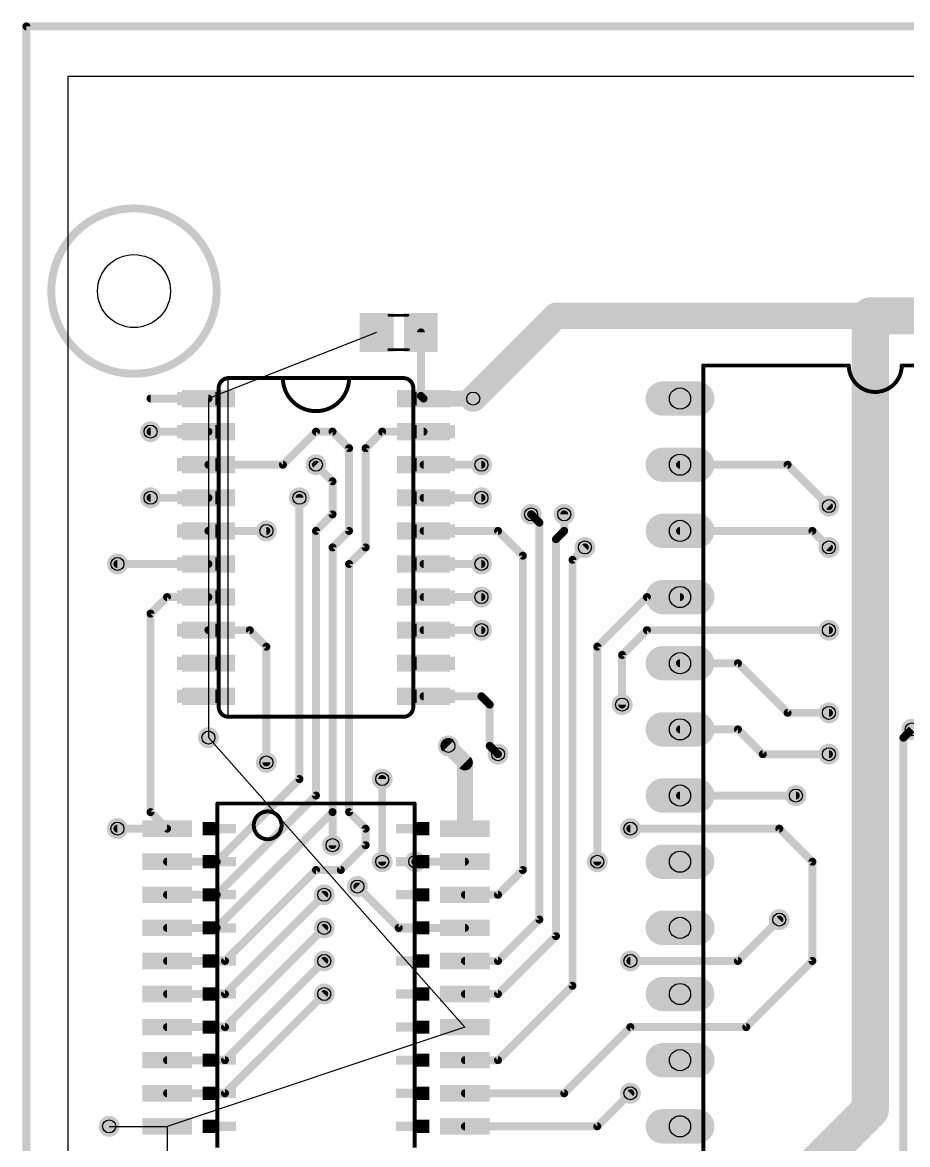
# Model space of a CAD drawing. Extents: x -8 to 108, y -2 to 140.
# Drawn here: x -1.74 to 32.23, y 97.41 to 140.49 of the extents above; entities that cross this region are included whole.
import ezdxf

# ---------------------------------------------------------------- set-up
doc = ezdxf.new("R2010")
doc.units = 0
for name, color, linetype in [('1', 22, 'CONTINUOUS'), ('17', 82, 'CONTINUOUS'), ('18', 82, 'CONTINUOUS'), ('19', 53, 'CONTINUOUS'), ('20', 7, 'CONTINUOUS'), ('21', 253, 'CONTINUOUS'), ('44', 253, 'CONTINUOUS'), ('51', 253, 'CONTINUOUS')]:
    doc.layers.add(name, color=color, linetype=linetype)

# ---------------------------------------------------------------- blocks, each defined once
blk = doc.blocks.new('RECT')
blk.add_solid([(-0.5, -0.5), (0.5, -0.5), (-0.5, 0.5), (0.5, 0.5)])
blk = doc.blocks.new('LONGP100')
at = {"const_width": 1}
blk.add_lwpolyline([(-0.5, 0), (0.5, 0)], dxfattribs=at)
at = {"const_width": 0.5}
for points in [[(-0.5, 0.25, 1), (-0.5, -0.25)], [(0.5, -0.25, 1), (0.5, 0.25)]]:
    blk.add_lwpolyline(points, format="xyb", dxfattribs=at)
blk = doc.blocks.new('ROUNDV')
at = {"const_width": 0.5}
blk.add_lwpolyline([(0, -0.25, 1), (0, 0.25, 1), (0, -0.25)], format="xyb", dxfattribs=at)

msp = doc.modelspace()

# ---------------------------------------------------------------- linework, layer by layer
at = {"layer": '1'}
for points, const_width in [([(-1.5875, 140.335), (107.95, 140.335)], 0.3048), ([(-1.5875, -2.2225), (-1.5875, 140.335)], 0.3048), ([(18.7325, 129.2225), (15.5575, 126.0475)], 1.016), ([(30.7975, 129.2225), (18.7325, 129.2225)], 1.016), ([(30.7975, 129.2225), (30.7975, 98.7425)], 1.4224), ([(30.7975, 129.2225), (51.1175, 129.2225)], 1.4224), ([(13.55, 128.5875), (13.55, 126.15)], 0.3048), ([(13.6525, 126.0475), (15.5575, 126.0475)], 0.6096), ([(13.55, 126.15), (13.6525, 126.0475)], 0.3048), ([(5.3975, 126.0475), (3.175, 126.0475)], 0.3048), ([(5.3975, 124.7775), (3.175, 124.7775)], 0.3048), ([(9.525, 124.7775), (8.255, 123.5075)], 0.3048), ([(10.16, 124.7775), (9.525, 124.7775)], 0.3048), ([(10.795, 124.1425), (10.16, 124.7775)], 0.3048), ([(12.065, 124.7775), (11.43, 124.1425)], 0.3048), ([(13.6525, 124.7775), (12.065, 124.7775)], 0.3048), ([(10.795, 120.9675), (10.795, 124.1425)], 0.3048), ([(11.43, 120.3325), (11.43, 124.1425)], 0.3048), ([(8.255, 123.5075), (5.3975, 123.5075)], 0.3048), ([(10.16, 122.8725), (9.525, 123.5075)], 0.3048), ([(15.875, 123.5075), (13.6525, 123.5075)], 0.3048), ([(23.495, 123.5075), (27.6225, 123.5075)], 0.3048), ([(27.6225, 123.5075), (29.21, 121.92)], 0.3048), ([(10.16, 121.6025), (10.16, 122.8725)], 0.3048), ([(5.3975, 122.2375), (3.175, 122.2375)], 0.3048), ([(8.89, 111.4425), (8.89, 122.2375)], 0.3048), ([(15.875, 122.2375), (13.6525, 122.2375)], 0.3048), ([(9.525, 120.9675), (10.16, 121.6025)], 0.3048), ([(18.0975, 121.285), (17.78, 121.6025)], 0.3048), ([(19.05, 120.9675), (19.05, 121.6025)], 0.3048), ([(7.62, 120.9675), (5.3975, 120.9675)], 0.3048), ([(9.525, 110.8075), (9.525, 120.9675)], 0.3048), ([(10.16, 120.3325), (10.795, 120.9675)], 0.3048), ([(16.51, 120.9675), (13.6525, 120.9675)], 0.3048), ([(17.4625, 120.015), (16.51, 120.9675)], 0.3048), ([(18.0975, 106.045), (18.0975, 121.285)], 0.3048), ([(18.7325, 120.65), (19.05, 120.9675)], 0.3048), ([(23.495, 120.9675), (28.575, 120.9675)], 0.3048), ([(28.575, 120.9675), (29.21, 120.3325)], 0.3048), ([(18.7325, 105.41), (18.7325, 120.65)], 0.3048), ([(10.16, 110.1725), (10.16, 120.3325)], 0.3048), ([(10.795, 119.6975), (11.43, 120.3325)], 0.3048), ([(19.3675, 119.8563), (19.8438, 120.3325)], 0.3048), ([(1.905, 119.6975), (5.3975, 119.6975)], 0.3048), ([(10.795, 110.1725), (10.795, 119.6975)], 0.3048), ([(13.6525, 119.6975), (15.875, 119.6975)], 0.3048), ([(17.4625, 107.95), (17.4625, 120.015)], 0.3048), ([(19.3675, 103.505), (19.3675, 119.8563)], 0.3048), ([(3.81, 118.4275), (3.175, 117.7925)], 0.3048), ([(5.3975, 118.4275), (3.81, 118.4275)], 0.3048), ([(15.875, 118.4275), (13.6525, 118.4275)], 0.3048), ([(20.32, 116.5225), (22.225, 118.4275)], 0.3048), ([(22.225, 118.4275), (23.495, 118.4275)], 0.3048), ([(3.175, 117.7925), (3.175, 110.1725)], 0.3048), ([(5.3975, 117.1575), (6.985, 117.1575)], 0.3048), ([(6.985, 117.1575), (7.62, 116.5225)], 0.3048), ([(13.6525, 117.1575), (15.875, 117.1575)], 0.3048), ([(22.225, 117.1575), (21.2725, 116.205)], 0.3048), ([(29.21, 117.1575), (22.225, 117.1575)], 0.3048), ([(7.62, 116.5225), (7.62, 112.0775)], 0.3048), ([(20.32, 108.2675), (20.32, 116.5225)], 0.3048), ([(21.2725, 116.205), (21.2725, 114.3)], 0.3048), ([(23.495, 115.8875), (25.7175, 115.8875)], 0.3048), ([(25.7175, 115.8875), (27.6225, 113.9825)], 0.3048), ([(13.6525, 114.6175), (15.875, 114.6175)], 0.3048), ([(15.875, 114.6175), (16.1925, 114.3)], 0.3048), ([(16.1925, 114.3), (16.1925, 112.7125)], 0.3048), ([(27.6225, 113.9825), (29.21, 113.9825)], 0.3048), ([(23.495, 113.3475), (25.7175, 113.3475)], 0.3048), ([(25.7175, 113.3475), (26.67, 112.395)], 0.3048), ([(32.0675, 113.03), (32.385, 113.3475)], 0.3048), ([(15.24, 112.0775), (14.605, 112.7125)], 0.6096), ([(32.0675, 95.885), (32.0675, 113.03)], 0.3048), ([(16.1925, 112.7125), (16.51, 112.395)], 0.3048), ([(26.67, 112.395), (29.21, 112.395)], 0.3048), ([(15.24, 109.5375), (15.24, 112.0775)], 0.6096), ([(5.715, 108.2675), (8.89, 111.4425)], 0.3048), ([(12.065, 108.2675), (12.065, 111.4425)], 0.3048), ([(5.715, 106.9975), (9.525, 110.8075)], 0.3048), ([(27.94, 110.8075), (23.495, 110.8075)], 0.3048), ([(3.175, 110.1725), (3.81, 109.5375)], 0.3048), ([(5.715, 105.7275), (10.16, 110.1725)], 0.3048), ([(10.16, 108.9025), (10.16, 110.1725)], 0.3048), ([(11.43, 109.5375), (10.795, 110.1725)], 0.3048), ([(1.905, 109.5375), (3.81, 109.5375)], 0.3048), ([(11.43, 108.9025), (11.43, 109.5375)], 0.3048), ([(27.305, 109.5375), (21.59, 109.5375)], 0.3048), ([(28.575, 108.2675), (27.305, 109.5375)], 0.3048), ([(10.4775, 107.95), (11.43, 108.9025)], 0.3048), ([(3.81, 108.2675), (5.715, 108.2675)], 0.3048), ([(15.24, 108.2675), (13.335, 108.2675)], 0.3048), ([(28.575, 104.4575), (28.575, 108.2675)], 0.3048), ([(6.0325, 104.4575), (9.525, 107.95)], 0.3048), ([(9.525, 107.95), (10.4775, 107.95)], 0.3048), ([(16.51, 106.9975), (17.4625, 107.95)], 0.3048), ([(12.7, 105.7275), (11.1125, 107.315)], 0.3048), ([(3.81, 106.9975), (5.715, 106.9975)], 0.3048), ([(6.0325, 103.1875), (9.8425, 106.9975)], 0.3048), ([(15.24, 106.9975), (16.51, 106.9975)], 0.3048), ([(18.0975, 106.045), (16.51, 104.4575)], 0.3048), ([(25.7175, 104.4575), (27.305, 106.045)], 0.3048), ([(3.81, 105.7275), (5.715, 105.7275)], 0.3048), ([(6.0325, 101.9175), (9.8425, 105.7275)], 0.3048), ([(15.24, 105.7275), (12.7, 105.7275)], 0.3048), ([(16.51, 103.1875), (18.7325, 105.41)], 0.3048), ([(3.81, 104.4575), (6.0325, 104.4575)], 0.3048), ([(6.0325, 100.6475), (9.8425, 104.4575)], 0.3048), ([(16.51, 104.4575), (15.24, 104.4575)], 0.3048), ([(21.59, 104.4575), (25.7175, 104.4575)], 0.3048), ([(26.035, 101.9175), (28.575, 104.4575)], 0.3048), ([(16.51, 100.6475), (19.3675, 103.505)], 0.3048), ([(3.81, 103.1875), (6.0325, 103.1875)], 0.3048), ([(6.0325, 99.3775), (9.8425, 103.1875)], 0.3048), ([(15.24, 103.1875), (16.51, 103.1875)], 0.3048), ([(3.81, 101.9175), (6.0325, 101.9175)], 0.3048), ([(19.05, 99.3775), (21.59, 101.9175)], 0.3048), ([(21.59, 101.9175), (26.035, 101.9175)], 0.3048), ([(3.81, 100.6475), (6.0325, 100.6475)], 0.3048), ([(15.24, 100.6475), (16.51, 100.6475)], 0.3048), ([(3.81, 99.3775), (6.0325, 99.3775)], 0.3048), ([(15.24, 99.3775), (19.05, 99.3775)], 0.3048), ([(20.32, 98.1075), (21.59, 99.3775)], 0.3048), ([(25.0825, 93.0275), (30.7975, 98.7425)], 1.4224), ([(15.24, 98.1075), (20.32, 98.1075)], 0.3048)]:
    msp.add_lwpolyline(points, dxfattribs=dict(at, const_width=const_width))
for points, const_width in [([(-1.5875, 140.4112, 1), (-1.5875, 140.2588)], 0.1524), ([(-1.5113, 140.335, 1), (-1.6637, 140.335)], 0.1524), ([(18.7325, 129.4765, 1), (18.7325, 128.9685)], 0.508), ([(18.9121, 129.0429, 1), (18.5529, 129.4021)], 0.508), ([(31.1531, 129.2225, 1), (30.4419, 129.2225)], 0.7112), ([(30.7975, 129.5781, 1), (30.7975, 128.8669)], 0.7112), ([(30.7975, 128.9685, 1), (30.7975, 129.4765)], 0.508), ([(13.6262, 128.5875, 1), (13.4738, 128.5875)], 0.1524), ([(13.6525, 126.1999, 1), (13.6525, 125.8951)], 0.3048), ([(13.6039, 126.2039, 1), (13.4961, 126.0961)], 0.1524), ([(13.4738, 126.15, 1), (13.6262, 126.15)], 0.1524), ([(15.3779, 126.2271, 1), (15.7371, 125.8679)], 0.508), ([(15.5575, 125.8951, 1), (15.5575, 126.1999)], 0.3048), ([(3.175, 126.1237, 1), (3.175, 125.9713)], 0.1524), ([(5.3975, 125.9713, 1), (5.3975, 126.1237)], 0.1524), ([(13.5986, 125.9936, 1), (13.7064, 126.1014)], 0.1524), ([(3.175, 124.8537, 1), (3.175, 124.7013)], 0.1524), ([(5.3975, 124.7013, 1), (5.3975, 124.8537)], 0.1524), ([(9.525, 124.8537, 1), (9.525, 124.7013)], 0.1524), ([(9.5789, 124.7236, 1), (9.4711, 124.8314)], 0.1524), ([(10.2139, 124.8314, 1), (10.1061, 124.7236)], 0.1524), ([(10.16, 124.7013, 1), (10.16, 124.8537)], 0.1524), ([(12.065, 124.8537, 1), (12.065, 124.7013)], 0.1524), ([(12.1189, 124.7236, 1), (12.0111, 124.8314)], 0.1524), ([(13.6525, 124.7013, 1), (13.6525, 124.8537)], 0.1524), ([(10.8712, 124.1425, 1), (10.7188, 124.1425)], 0.1524), ([(10.7411, 124.0886, 1), (10.8489, 124.1964)], 0.1524), ([(11.5062, 124.1425, 1), (11.3538, 124.1425)], 0.1524), ([(11.3761, 124.1964, 1), (11.4839, 124.0886)], 0.1524), ([(5.3975, 123.5837, 1), (5.3975, 123.4313)], 0.1524), ([(8.2011, 123.5614, 1), (8.3089, 123.4536)], 0.1524), ([(8.255, 123.4313, 1), (8.255, 123.5837)], 0.1524), ([(9.5789, 123.5614, 1), (9.4711, 123.4536)], 0.1524), ([(13.6525, 123.5837, 1), (13.6525, 123.4313)], 0.1524), ([(15.875, 123.4313, 1), (15.875, 123.5837)], 0.1524), ([(23.495, 123.5837, 1), (23.495, 123.4313)], 0.1524), ([(27.6764, 123.5614, 1), (27.5686, 123.4536)], 0.1524), ([(27.6225, 123.4313, 1), (27.6225, 123.5837)], 0.1524), ([(10.2362, 122.8725, 1), (10.0838, 122.8725)], 0.1524), ([(10.1061, 122.8186, 1), (10.2139, 122.9264)], 0.1524), ([(3.175, 122.3137, 1), (3.175, 122.1613)], 0.1524), ([(5.3975, 122.1613, 1), (5.3975, 122.3137)], 0.1524), ([(8.9662, 122.2375, 1), (8.8138, 122.2375)], 0.1524), ([(13.6525, 122.3137, 1), (13.6525, 122.1613)], 0.1524), ([(15.875, 122.1613, 1), (15.875, 122.3137)], 0.1524), ([(29.1561, 121.8661, 1), (29.2639, 121.9739)], 0.1524), ([(10.0838, 121.6025, 1), (10.2362, 121.6025)], 0.1524), ([(10.2139, 121.5486, 1), (10.1061, 121.6564)], 0.1524), ([(17.8339, 121.6564, 1), (17.7261, 121.5486)], 0.1524), ([(19.1262, 121.6025, 1), (18.9738, 121.6025)], 0.1524), ([(5.3975, 121.0437, 1), (5.3975, 120.8913)], 0.1524), ([(7.62, 120.8913, 1), (7.62, 121.0437)], 0.1524), ([(9.6012, 120.9675, 1), (9.4488, 120.9675)], 0.1524), ([(9.4711, 121.0214, 1), (9.5789, 120.9136)], 0.1524), ([(10.8489, 120.9136, 1), (10.7411, 121.0214)], 0.1524), ([(13.6525, 121.0437, 1), (13.6525, 120.8913)], 0.1524), ([(16.5639, 121.0214, 1), (16.4561, 120.9136)], 0.1524), ([(16.51, 120.8913, 1), (16.51, 121.0437)], 0.1524), ([(18.1737, 121.285, 1), (18.0213, 121.285)], 0.1524), ([(18.0436, 121.2311, 1), (18.1514, 121.3389)], 0.1524), ([(19.1039, 120.9136, 1), (18.9961, 121.0214)], 0.1524), ([(23.495, 121.0437, 1), (23.495, 120.8913)], 0.1524), ([(28.6289, 121.0214, 1), (28.5211, 120.9136)], 0.1524), ([(28.575, 120.8913, 1), (28.575, 121.0437)], 0.1524), ([(10.7188, 120.9675, 1), (10.8712, 120.9675)], 0.1524), ([(18.8087, 120.65, 1), (18.6563, 120.65)], 0.1524), ([(18.6786, 120.7039, 1), (18.7864, 120.5961)], 0.1524), ([(18.9738, 120.9675, 1), (19.1262, 120.9675)], 0.1524), ([(10.2362, 120.3325, 1), (10.0838, 120.3325)], 0.1524), ([(10.1061, 120.3864, 1), (10.2139, 120.2786)], 0.1524), ([(11.3538, 120.3325, 1), (11.5062, 120.3325)], 0.1524), ([(11.4839, 120.2786, 1), (11.3761, 120.3864)], 0.1524), ([(19.8976, 120.2786, 1), (19.7899, 120.3864)], 0.1524), ([(29.1561, 120.2786, 1), (29.2639, 120.3864)], 0.1524), ([(1.905, 119.7737, 1), (1.905, 119.6213)], 0.1524), ([(5.3975, 119.6213, 1), (5.3975, 119.7737)], 0.1524), ([(10.8712, 119.6975, 1), (10.7188, 119.6975)], 0.1524), ([(10.7411, 119.7514, 1), (10.8489, 119.6436)], 0.1524), ([(13.6525, 119.7737, 1), (13.6525, 119.6213)], 0.1524), ([(15.875, 119.6213, 1), (15.875, 119.7737)], 0.1524), ([(17.5387, 120.015, 1), (17.3863, 120.015)], 0.1524), ([(17.4086, 119.9611, 1), (17.5164, 120.0689)], 0.1524), ([(19.4437, 119.8563, 1), (19.2913, 119.8563)], 0.1524), ([(19.3136, 119.9101, 1), (19.4214, 119.8024)], 0.1524), ([(3.81, 118.5037, 1), (3.81, 118.3513)], 0.1524), ([(3.8639, 118.3736, 1), (3.7561, 118.4814)], 0.1524), ([(5.3975, 118.3513, 1), (5.3975, 118.5037)], 0.1524), ([(13.6525, 118.5037, 1), (13.6525, 118.3513)], 0.1524), ([(15.875, 118.3513, 1), (15.875, 118.5037)], 0.1524), ([(22.225, 118.5037, 1), (22.225, 118.3513)], 0.1524), ([(22.2789, 118.3736, 1), (22.1711, 118.4814)], 0.1524), ([(23.495, 118.3513, 1), (23.495, 118.5037)], 0.1524), ([(3.2512, 117.7925, 1), (3.0988, 117.7925)], 0.1524), ([(3.1211, 117.8464, 1), (3.2289, 117.7386)], 0.1524), ([(5.3975, 117.2337, 1), (5.3975, 117.0813)], 0.1524), ([(7.0389, 117.2114, 1), (6.9311, 117.1036)], 0.1524), ([(6.985, 117.0813, 1), (6.985, 117.2337)], 0.1524), ([(13.6525, 117.2337, 1), (13.6525, 117.0813)], 0.1524), ([(15.875, 117.0813, 1), (15.875, 117.2337)], 0.1524), ([(22.225, 117.2337, 1), (22.225, 117.0813)], 0.1524), ([(22.2789, 117.1036, 1), (22.1711, 117.2114)], 0.1524), ([(29.21, 117.0813, 1), (29.21, 117.2337)], 0.1524), ([(7.6962, 116.5225, 1), (7.5438, 116.5225)], 0.1524), ([(7.5661, 116.4686, 1), (7.6739, 116.5764)], 0.1524), ([(20.3962, 116.5225, 1), (20.2438, 116.5225)], 0.1524), ([(20.2661, 116.5764, 1), (20.3739, 116.4686)], 0.1524), ([(21.3487, 116.205, 1), (21.1963, 116.205)], 0.1524), ([(21.2186, 116.2589, 1), (21.3264, 116.1511)], 0.1524), ([(23.495, 115.9637, 1), (23.495, 115.8113)], 0.1524), ([(25.7714, 115.9414, 1), (25.6636, 115.8336)], 0.1524), ([(25.7175, 115.8113, 1), (25.7175, 115.9637)], 0.1524), ([(13.6525, 114.6937, 1), (13.6525, 114.5413)], 0.1524), ([(15.9289, 114.6714, 1), (15.8211, 114.5636)], 0.1524), ([(15.875, 114.5413, 1), (15.875, 114.6937)], 0.1524), ([(16.2687, 114.3, 1), (16.1163, 114.3)], 0.1524), ([(16.1386, 114.2461, 1), (16.2464, 114.3539)], 0.1524), ([(21.1963, 114.3, 1), (21.3487, 114.3)], 0.1524), ([(27.6225, 114.0587, 1), (27.6225, 113.9063)], 0.1524), ([(27.5686, 113.9286, 1), (27.6764, 114.0364)], 0.1524), ([(29.21, 113.9063, 1), (29.21, 114.0587)], 0.1524), ([(23.495, 113.4237, 1), (23.495, 113.2713)], 0.1524), ([(25.7714, 113.4014, 1), (25.6636, 113.2936)], 0.1524), ([(25.7175, 113.2713, 1), (25.7175, 113.4237)], 0.1524), ([(14.7128, 112.8203, 1), (14.4972, 112.6047)], 0.3048), ([(32.1437, 113.03, 1), (31.9913, 113.03)], 0.1524), ([(32.0136, 113.0839, 1), (32.1214, 112.9761)], 0.1524), ([(16.2464, 112.7664, 1), (16.1386, 112.6586)], 0.1524), ([(16.1163, 112.7125, 1), (16.2687, 112.7125)], 0.1524), ([(16.4561, 112.3411, 1), (16.5639, 112.4489)], 0.1524), ([(26.67, 112.4712, 1), (26.67, 112.3188)], 0.1524), ([(26.6161, 112.3411, 1), (26.7239, 112.4489)], 0.1524), ([(29.21, 112.3188, 1), (29.21, 112.4712)], 0.1524), ([(7.5438, 112.0775, 1), (7.6962, 112.0775)], 0.1524), ([(15.3924, 112.0775, 1), (15.0876, 112.0775)], 0.3048), ([(15.1322, 111.9697, 1), (15.3478, 112.1853)], 0.3048), ([(8.9439, 111.3886, 1), (8.8361, 111.4964)], 0.1524), ([(12.1412, 111.4425, 1), (11.9888, 111.4425)], 0.1524), ([(8.8138, 111.4425, 1), (8.9662, 111.4425)], 0.1524), ([(9.4488, 110.8075, 1), (9.6012, 110.8075)], 0.1524), ([(9.5789, 110.7536, 1), (9.4711, 110.8614)], 0.1524), ([(23.495, 110.8837, 1), (23.495, 110.7313)], 0.1524), ([(27.94, 110.7313, 1), (27.94, 110.8837)], 0.1524), ([(3.2289, 110.2264, 1), (3.1211, 110.1186)], 0.1524), ([(10.2362, 110.1725, 1), (10.0838, 110.1725)], 0.1524), ([(10.2139, 110.1186, 1), (10.1061, 110.2264)], 0.1524), ([(10.8489, 110.2264, 1), (10.7411, 110.1186)], 0.1524), ([(3.0988, 110.1725, 1), (3.2512, 110.1725)], 0.1524), ([(10.0838, 110.1725, 1), (10.2362, 110.1725)], 0.1524), ([(10.7188, 110.1725, 1), (10.8712, 110.1725)], 0.1524), ([(1.905, 109.6137, 1), (1.905, 109.4613)], 0.1524), ([(3.7561, 109.4836, 1), (3.8639, 109.5914)], 0.1524), ([(3.81, 109.4613, 1), (3.81, 109.6137)], 0.1524), ([(11.5062, 109.5375, 1), (11.3538, 109.5375)], 0.1524), ([(11.3761, 109.4836, 1), (11.4839, 109.5914)], 0.1524), ([(15.0876, 109.5375, 1), (15.3924, 109.5375)], 0.3048), ([(21.59, 109.6137, 1), (21.59, 109.4613)], 0.1524), ([(27.3589, 109.5914, 1), (27.2511, 109.4836)], 0.1524), ([(27.305, 109.4613, 1), (27.305, 109.6137)], 0.1524), ([(11.4839, 108.8486, 1), (11.3761, 108.9564)], 0.1524), ([(10.0838, 108.9025, 1), (10.2362, 108.9025)], 0.1524), ([(11.3538, 108.9025, 1), (11.5062, 108.9025)], 0.1524), ([(3.81, 108.3437, 1), (3.81, 108.1913)], 0.1524), ([(5.6611, 108.3214, 1), (5.7689, 108.2136)], 0.1524), ([(5.715, 108.1913, 1), (5.715, 108.3437)], 0.1524), ([(11.9888, 108.2675, 1), (12.1412, 108.2675)], 0.1524), ([(13.335, 108.3437, 1), (13.335, 108.1913)], 0.1524), ([(15.24, 108.1913, 1), (15.24, 108.3437)], 0.1524), ([(20.2438, 108.2675, 1), (20.3962, 108.2675)], 0.1524), ([(28.6512, 108.2675, 1), (28.4988, 108.2675)], 0.1524), ([(28.5211, 108.2136, 1), (28.6289, 108.3214)], 0.1524), ([(9.525, 108.0262, 1), (9.525, 107.8738)], 0.1524), ([(9.5789, 107.8961, 1), (9.4711, 108.0039)], 0.1524), ([(10.4236, 108.0039, 1), (10.5314, 107.8961)], 0.1524), ([(10.4775, 107.8738, 1), (10.4775, 108.0262)], 0.1524), ([(17.3863, 107.95, 1), (17.5387, 107.95)], 0.1524), ([(17.5164, 107.8961, 1), (17.4086, 108.0039)], 0.1524), ([(11.1664, 107.3689, 1), (11.0586, 107.2611)], 0.1524), ([(3.81, 107.0737, 1), (3.81, 106.9213)], 0.1524), ([(5.6611, 107.0514, 1), (5.7689, 106.9436)], 0.1524), ([(5.715, 106.9213, 1), (5.715, 107.0737)], 0.1524), ([(9.8964, 106.9436, 1), (9.7886, 107.0514)], 0.1524), ([(15.24, 107.0737, 1), (15.24, 106.9213)], 0.1524), ([(16.4561, 107.0514, 1), (16.5639, 106.9436)], 0.1524), ([(16.51, 106.9213, 1), (16.51, 107.0737)], 0.1524), ([(18.0213, 106.045, 1), (18.1737, 106.045)], 0.1524), ([(18.1514, 105.9911, 1), (18.0436, 106.0989)], 0.1524), ([(27.3589, 105.9911, 1), (27.2511, 106.0989)], 0.1524), ([(3.81, 105.8037, 1), (3.81, 105.6513)], 0.1524), ([(5.6611, 105.7814, 1), (5.7689, 105.6736)], 0.1524), ([(5.715, 105.6513, 1), (5.715, 105.8037)], 0.1524), ([(9.8964, 105.6736, 1), (9.7886, 105.7814)], 0.1524), ([(12.7, 105.8037, 1), (12.7, 105.6513)], 0.1524), ([(12.6461, 105.6736, 1), (12.7539, 105.7814)], 0.1524), ([(15.24, 105.6513, 1), (15.24, 105.8037)], 0.1524), ([(18.7864, 105.3561, 1), (18.6786, 105.4639)], 0.1524), ([(18.6563, 105.41, 1), (18.8087, 105.41)], 0.1524), ([(3.81, 104.5337, 1), (3.81, 104.3813)], 0.1524), ([(5.9786, 104.5114, 1), (6.0864, 104.4036)], 0.1524), ([(6.0325, 104.3813, 1), (6.0325, 104.5337)], 0.1524), ([(9.8964, 104.4036, 1), (9.7886, 104.5114)], 0.1524), ([(15.24, 104.5337, 1), (15.24, 104.3813)], 0.1524), ([(16.4561, 104.5114, 1), (16.5639, 104.4036)], 0.1524), ([(16.51, 104.3813, 1), (16.51, 104.5337)], 0.1524), ([(21.59, 104.5337, 1), (21.59, 104.3813)], 0.1524), ([(25.6636, 104.5114, 1), (25.7714, 104.4036)], 0.1524), ([(25.7175, 104.3813, 1), (25.7175, 104.5337)], 0.1524), ([(28.4988, 104.4575, 1), (28.6512, 104.4575)], 0.1524), ([(28.6289, 104.4036, 1), (28.5211, 104.5114)], 0.1524), ([(19.2913, 103.505, 1), (19.4437, 103.505)], 0.1524), ([(19.4214, 103.4511, 1), (19.3136, 103.5589)], 0.1524), ([(3.81, 103.2637, 1), (3.81, 103.1113)], 0.1524), ([(5.9786, 103.2414, 1), (6.0864, 103.1336)], 0.1524), ([(6.0325, 103.1113, 1), (6.0325, 103.2637)], 0.1524), ([(9.8964, 103.1336, 1), (9.7886, 103.2414)], 0.1524), ([(15.24, 103.2637, 1), (15.24, 103.1113)], 0.1524), ([(16.4561, 103.2414, 1), (16.5639, 103.1336)], 0.1524), ([(16.51, 103.1113, 1), (16.51, 103.2637)], 0.1524), ([(3.81, 101.9937, 1), (3.81, 101.8413)], 0.1524), ([(5.9786, 101.9714, 1), (6.0864, 101.8636)], 0.1524), ([(6.0325, 101.8413, 1), (6.0325, 101.9937)], 0.1524), ([(21.59, 101.9937, 1), (21.59, 101.8413)], 0.1524), ([(21.6439, 101.8636, 1), (21.5361, 101.9714)], 0.1524), ([(25.9811, 101.9714, 1), (26.0889, 101.8636)], 0.1524), ([(26.035, 101.8413, 1), (26.035, 101.9937)], 0.1524), ([(3.81, 100.7237, 1), (3.81, 100.5713)], 0.1524), ([(5.9786, 100.7014, 1), (6.0864, 100.5936)], 0.1524), ([(6.0325, 100.5713, 1), (6.0325, 100.7237)], 0.1524), ([(15.24, 100.7237, 1), (15.24, 100.5713)], 0.1524), ([(16.4561, 100.7014, 1), (16.5639, 100.5936)], 0.1524), ([(16.51, 100.5713, 1), (16.51, 100.7237)], 0.1524), ([(3.81, 99.4537, 1), (3.81, 99.3013)], 0.1524), ([(6.0325, 99.3013, 1), (6.0325, 99.4537)], 0.1524), ([(15.24, 99.4537, 1), (15.24, 99.3013)], 0.1524), ([(19.05, 99.3013, 1), (19.05, 99.4537)], 0.1524), ([(21.6439, 99.3236, 1), (21.5361, 99.4314)], 0.1524), ([(5.9786, 99.4314, 1), (6.0864, 99.3236)], 0.1524), ([(18.9961, 99.4314, 1), (19.1039, 99.3236)], 0.1524), ([(30.4419, 98.7425, 1), (31.1531, 98.7425)], 0.7112), ([(31.0489, 98.4911, 1), (30.5461, 98.9939)], 0.7112), ([(15.24, 98.1837, 1), (15.24, 98.0313)], 0.1524), ([(20.2661, 98.1614, 1), (20.3739, 98.0536)], 0.1524), ([(20.32, 98.0313, 1), (20.32, 98.1837)], 0.1524)]:
    msp.add_lwpolyline(points, format="xyb", dxfattribs=dict(at, const_width=const_width))
at = {"layer": '19'}
for p, q in [((11.85, 128.5875), (5.3975, 126.0475)), ((5.3975, 126.0475), (5.3975, 114.6175)), ((5.3975, 114.6175), (5.3975, 113.03)), ((5.3975, 113.03), (15.24, 101.9175)), ((15.24, 101.9175), (3.81, 98.1075)), ((1.5875, 98.1075), (3.81, 98.1075)), ((3.81, 98.1075), (3.81, 93.0275))]:
    msp.add_line(p, q, dxfattribs=at)
at = {"layer": '20'}
for q in [(0, 0), (105.41, 138.43)]:
    msp.add_line((0, 138.43), q, dxfattribs=at)
msp.add_circle((2.54, 130.175), 1.4, dxfattribs=at)
at = {"layer": '21'}
for points, const_width in [([(2.54, 127, 1), (2.54, 133.35, 1), (2.54, 127)], 0.3048), ([(24.4221, 127.3175, 1), (24.3459, 127.3175)], 0.0762), ([(24.384, 127.3556, 1), (24.384, 127.2794)], 0.0762), ([(29.972, 127.3175, 1), (32.004, 127.3175)], 0.1524), ([(30.0101, 127.3175, 1), (29.9339, 127.3175)], 0.0762), ([(29.972, 127.2794, 1), (29.972, 127.3556)], 0.0762), ([(32.004, 127.3556, 1), (32.004, 127.2794)], 0.0762), ([(32.0421, 127.3175, 1), (31.9659, 127.3175)], 0.0762), ([(6.1722, 126.8349, 0.4142), (5.7912, 126.4539)], 0.1524), ([(6.1722, 126.873, 1), (6.1722, 126.7968)], 0.0762), ([(6.1595, 126.8095, 1), (6.1341, 126.8095)], 0.0254), ([(6.1722, 126.7968, 1), (6.1722, 126.873)], 0.0762), ([(8.255, 126.873, 1), (8.255, 126.7968)], 0.0762), ([(8.255, 126.8349, 1), (10.795, 126.8349)], 0.1524), ([(8.2931, 126.8349, 1), (8.2169, 126.8349)], 0.0762), ([(8.255, 126.7968, 1), (8.255, 126.873)], 0.0762), ([(10.795, 126.873, 1), (10.795, 126.7968)], 0.0762), ([(10.8331, 126.8349, 1), (10.7569, 126.8349)], 0.0762), ([(10.795, 126.7968, 1), (10.795, 126.873)], 0.0762), ([(13.2588, 126.4539, 0.4142), (12.8778, 126.8349)], 0.1524), ([(12.8778, 126.873, 1), (12.8778, 126.7968)], 0.0762), ([(12.8778, 126.7968, 1), (12.8778, 126.873)], 0.0762), ([(5.7531, 126.4539, 1), (5.8293, 126.4539)], 0.0762), ([(13.2207, 126.4539, 1), (13.2969, 126.4539)], 0.0762), ([(5.7912, 114.2111, 0.4142), (6.1722, 113.8301)], 0.1524), ([(5.8293, 114.2111, 1), (5.7531, 114.2111)], 0.0762), ([(12.8778, 113.8301, 0.4142), (13.2588, 114.2111)], 0.1524), ([(13.2969, 114.2111, 1), (13.2207, 114.2111)], 0.0762), ([(6.1722, 113.8682, 1), (6.1722, 113.792)], 0.0762), ([(6.1341, 113.8555, 1), (6.1595, 113.8555)], 0.0254), ([(6.1722, 113.792, 1), (6.1722, 113.8682)], 0.0762), ([(12.8778, 113.8682, 1), (12.8778, 113.792)], 0.0762), ([(12.8778, 113.792, 1), (12.8778, 113.8682)], 0.0762), ([(5.7404, 110.5408, 1), (5.7404, 110.4646)], 0.0762), ([(5.7785, 110.5027, 1), (5.7023, 110.5027)], 0.0762), ([(13.3477, 110.5027, 1), (13.2715, 110.5027)], 0.0762), ([(13.3096, 110.4646, 1), (13.3096, 110.5408)], 0.0762), ([(5.7023, 109.9947, 1), (5.7785, 109.9947)], 0.0762), ([(7.6708, 109.1311, 1), (7.6708, 110.1979, 1), (7.6708, 109.1311)], 0.1524), ([(13.2715, 109.9947, 1), (13.3477, 109.9947)], 0.0762), ([(5.7785, 109.0803, 1), (5.7023, 109.0803)], 0.0762), ([(13.3477, 109.0803, 1), (13.2715, 109.0803)], 0.0762), ([(5.7023, 108.7247, 1), (5.7785, 108.7247)], 0.0762), ([(13.2715, 108.7247, 1), (13.3477, 108.7247)], 0.0762), ([(5.7785, 107.8103, 1), (5.7023, 107.8103)], 0.0762), ([(13.3477, 107.8103, 1), (13.2715, 107.8103)], 0.0762), ([(5.7023, 107.4547, 1), (5.7785, 107.4547)], 0.0762), ([(13.2715, 107.4547, 1), (13.3477, 107.4547)], 0.0762), ([(5.7785, 106.5403, 1), (5.7023, 106.5403)], 0.0762), ([(13.3477, 106.5403, 1), (13.2715, 106.5403)], 0.0762), ([(5.7023, 106.1847, 1), (5.7785, 106.1847)], 0.0762), ([(13.2715, 106.1847, 1), (13.3477, 106.1847)], 0.0762), ([(5.7785, 105.2703, 1), (5.7023, 105.2703)], 0.0762), ([(13.3477, 105.2703, 1), (13.2715, 105.2703)], 0.0762), ([(5.7023, 104.9147, 1), (5.7785, 104.9147)], 0.0762), ([(13.2715, 104.9147, 1), (13.3477, 104.9147)], 0.0762), ([(5.7785, 104.0003, 1), (5.7023, 104.0003)], 0.0762), ([(13.3477, 104.0003, 1), (13.2715, 104.0003)], 0.0762), ([(5.7023, 103.6447, 1), (5.7785, 103.6447)], 0.0762), ([(13.2715, 103.6447, 1), (13.3477, 103.6447)], 0.0762), ([(5.7785, 102.7303, 1), (5.7023, 102.7303)], 0.0762), ([(13.3477, 102.7303, 1), (13.2715, 102.7303)], 0.0762), ([(5.7023, 102.3747, 1), (5.7785, 102.3747)], 0.0762), ([(13.2715, 102.3747, 1), (13.3477, 102.3747)], 0.0762), ([(5.7785, 101.4603, 1), (5.7023, 101.4603)], 0.0762), ([(13.3477, 101.4603, 1), (13.2715, 101.4603)], 0.0762), ([(5.7023, 101.1047, 1), (5.7785, 101.1047)], 0.0762), ([(13.2715, 101.1047, 1), (13.3477, 101.1047)], 0.0762), ([(5.7785, 100.1903, 1), (5.7023, 100.1903)], 0.0762), ([(13.3477, 100.1903, 1), (13.2715, 100.1903)], 0.0762), ([(5.7023, 99.8347, 1), (5.7785, 99.8347)], 0.0762), ([(13.2715, 99.8347, 1), (13.3477, 99.8347)], 0.0762), ([(5.7785, 98.9203, 1), (5.7023, 98.9203)], 0.0762), ([(13.3477, 98.9203, 1), (13.2715, 98.9203)], 0.0762), ([(5.7023, 98.5647, 1), (5.7785, 98.5647)], 0.0762), ([(13.2715, 98.5647, 1), (13.3477, 98.5647)], 0.0762), ([(5.7785, 97.6503, 1), (5.7023, 97.6503)], 0.0762), ([(13.3477, 97.6503, 1), (13.2715, 97.6503)], 0.0762)]:
    msp.add_lwpolyline(points, format="xyb", dxfattribs=dict(at, const_width=const_width))
for points, const_width in [([(24.384, 127.3175), (24.384, 76.5175)], 0.1524), ([(24.384, 127.3175), (29.972, 127.3175)], 0.1524), ([(37.846, 127.3175), (32.004, 127.3175)], 0.1524), ([(8.255, 126.8349), (6.1722, 126.8349)], 0.1524), ([(6.1468, 126.8095), (6.1468, 113.8555)], 0.0508), ([(10.795, 126.8349), (8.255, 126.8349)], 0.1524), ([(12.8778, 126.8349), (10.795, 126.8349)], 0.1524), ([(6.1722, 113.8301), (12.8778, 113.8301)], 0.1524), ([(13.3096, 110.5027), (5.7404, 110.5027)], 0.1524), ([(5.7404, 110.5027), (5.7404, 109.9947)], 0.1524), ([(13.3096, 110.5027), (13.3096, 109.9947)], 0.1524), ([(5.7404, 108.7247), (5.7404, 109.0803)], 0.1524), ([(13.3096, 109.0803), (13.3096, 108.7247)], 0.1524), ([(5.7404, 107.4547), (5.7404, 107.8103)], 0.1524), ([(13.3096, 107.8103), (13.3096, 107.4547)], 0.1524), ([(5.7404, 106.1847), (5.7404, 106.5403)], 0.1524), ([(13.3096, 106.5403), (13.3096, 106.1847)], 0.1524), ([(5.7404, 104.9147), (5.7404, 105.2703)], 0.1524), ([(13.3096, 105.2703), (13.3096, 104.9147)], 0.1524), ([(5.7404, 103.6447), (5.7404, 104.0003)], 0.1524), ([(13.3096, 104.0003), (13.3096, 103.6447)], 0.1524), ([(5.7404, 102.3747), (5.7404, 102.7303)], 0.1524), ([(13.3096, 102.7303), (13.3096, 102.3747)], 0.1524), ([(5.7404, 101.1047), (5.7404, 101.4603)], 0.1524), ([(13.3096, 101.4603), (13.3096, 101.1047)], 0.1524), ([(5.7404, 99.8347), (5.7404, 100.1903)], 0.1524), ([(13.3096, 100.1903), (13.3096, 99.8347)], 0.1524), ([(5.7404, 98.5647), (5.7404, 98.9203)], 0.1524), ([(13.3096, 98.9203), (13.3096, 98.5647)], 0.1524), ([(5.7404, 97.2947), (5.7404, 97.6503)], 0.1524), ([(13.3096, 97.6503), (13.3096, 97.2947)], 0.1524)]:
    msp.add_lwpolyline(points, dxfattribs=dict(at, const_width=const_width))
at = {"layer": '44'}
for centre, radius in [((15.5575, 126.0475), 0.25), ((23.495, 126.0475), 0.4064), ((3.175, 124.7775), 0.25), ((9.525, 123.5075), 0.25), ((15.875, 123.5075), 0.25), ((23.495, 123.5075), 0.4064), ((3.175, 122.2375), 0.25), ((8.89, 122.2375), 0.25), ((15.875, 122.2375), 0.25), ((29.21, 121.92), 0.25), ((17.78, 121.6025), 0.25), ((19.05, 121.6025), 0.25), ((7.62, 120.9675), 0.25), ((23.495, 120.9675), 0.4064), ((19.8438, 120.3325), 0.25), ((29.21, 120.3325), 0.25), ((1.905, 119.6975), 0.25), ((15.875, 119.6975), 0.25), ((15.875, 118.4275), 0.25), ((23.495, 118.4275), 0.4064), ((15.875, 117.1575), 0.25), ((29.21, 117.1575), 0.25), ((23.495, 115.8875), 0.4064), ((21.2725, 114.3), 0.25), ((29.21, 113.9825), 0.25), ((23.495, 113.3475), 0.4064), ((32.385, 113.3475), 0.25), ((5.3975, 113.03), 0.25), ((14.605, 112.7125), 0.25), ((16.51, 112.395), 0.25), ((29.21, 112.395), 0.25), ((7.62, 112.0775), 0.25), ((12.065, 111.4425), 0.25), ((23.495, 110.8075), 0.4064), ((27.94, 110.8075), 0.25), ((1.905, 109.5375), 0.25), ((21.59, 109.5375), 0.25), ((10.16, 108.9025), 0.25), ((23.495, 108.2675), 0.4064), ((12.065, 108.2675), 0.25), ((13.335, 108.2675), 0.25), ((20.32, 108.2675), 0.25), ((11.1125, 107.315), 0.25), ((9.8425, 106.9975), 0.25), ((9.8425, 105.7275), 0.25), ((23.495, 105.7275), 0.4064), ((27.305, 106.045), 0.25), ((9.8425, 104.4575), 0.25), ((21.59, 104.4575), 0.25), ((9.8425, 103.1875), 0.25), ((23.495, 103.1875), 0.4064), ((23.495, 100.6475), 0.4064), ((21.59, 99.3775), 0.25), ((1.5875, 98.1075), 0.25), ((23.495, 98.1075), 0.4064)]:
    msp.add_circle(centre, radius, dxfattribs=at)
at = {"layer": '51'}
for points, const_width in [([(13.056, 129.2475), (12.319, 129.2475)], 0.1016), ([(13.081, 127.9275), (12.319, 127.9275)], 0.1016), ([(5.7912, 126.4539), (5.7912, 114.2111)], 0.1524), ([(13.2588, 114.2111), (13.2588, 126.4539)], 0.1524), ([(5.7404, 109.9947), (5.7404, 109.0803)], 0.1524), ([(13.3096, 109.9947), (13.3096, 109.0803)], 0.1524), ([(5.7404, 107.8103), (5.7404, 108.7247)], 0.1524), ([(13.3096, 108.7247), (13.3096, 107.8103)], 0.1524), ([(5.7404, 106.5403), (5.7404, 107.4547)], 0.1524), ([(13.3096, 107.4547), (13.3096, 106.5403)], 0.1524), ([(5.7404, 105.2703), (5.7404, 106.1847)], 0.1524), ([(13.3096, 106.1847), (13.3096, 105.2703)], 0.1524), ([(5.7404, 104.0003), (5.7404, 104.9147)], 0.1524), ([(13.3096, 104.9147), (13.3096, 104.0003)], 0.1524), ([(5.7404, 102.7303), (5.7404, 103.6447)], 0.1524), ([(13.3096, 103.6447), (13.3096, 102.7303)], 0.1524), ([(5.7404, 101.4603), (5.7404, 102.3747)], 0.1524), ([(13.3096, 102.3747), (13.3096, 101.4603)], 0.1524), ([(5.7404, 100.1903), (5.7404, 101.1047)], 0.1524), ([(13.3096, 101.1047), (13.3096, 100.1903)], 0.1524), ([(5.7404, 98.9203), (5.7404, 99.8347)], 0.1524), ([(13.3096, 99.8347), (13.3096, 98.9203)], 0.1524), ([(5.7404, 97.6503), (5.7404, 98.5647)], 0.1524), ([(13.3096, 98.5647), (13.3096, 97.6503)], 0.1524)]:
    msp.add_lwpolyline(points, dxfattribs=dict(at, const_width=const_width))
for points, const_width in [([(12.319, 129.2729, 1), (12.319, 129.2221)], 0.0508), ([(13.056, 129.2221, 1), (13.056, 129.2729)], 0.0508), ([(12.319, 127.9529, 1), (12.319, 127.9021)], 0.0508), ([(13.081, 127.9021, 1), (13.081, 127.9529)], 0.0508), ([(5.8293, 126.4539, 1), (5.7531, 126.4539)], 0.0762), ([(13.2969, 126.4539, 1), (13.2207, 126.4539)], 0.0762), ([(5.7531, 114.2111, 1), (5.8293, 114.2111)], 0.0762), ([(13.2207, 114.2111, 1), (13.2969, 114.2111)], 0.0762), ([(5.7785, 109.9947, 1), (5.7023, 109.9947)], 0.0762), ([(13.3477, 109.9947, 1), (13.2715, 109.9947)], 0.0762), ([(5.7023, 109.0803, 1), (5.7785, 109.0803)], 0.0762), ([(13.2715, 109.0803, 1), (13.3477, 109.0803)], 0.0762), ([(5.7785, 108.7247, 1), (5.7023, 108.7247)], 0.0762), ([(13.3477, 108.7247, 1), (13.2715, 108.7247)], 0.0762), ([(5.7023, 107.8103, 1), (5.7785, 107.8103)], 0.0762), ([(13.2715, 107.8103, 1), (13.3477, 107.8103)], 0.0762), ([(5.7785, 107.4547, 1), (5.7023, 107.4547)], 0.0762), ([(13.3477, 107.4547, 1), (13.2715, 107.4547)], 0.0762), ([(5.7023, 106.5403, 1), (5.7785, 106.5403)], 0.0762), ([(13.2715, 106.5403, 1), (13.3477, 106.5403)], 0.0762), ([(5.7785, 106.1847, 1), (5.7023, 106.1847)], 0.0762), ([(13.3477, 106.1847, 1), (13.2715, 106.1847)], 0.0762), ([(5.7023, 105.2703, 1), (5.7785, 105.2703)], 0.0762), ([(13.2715, 105.2703, 1), (13.3477, 105.2703)], 0.0762), ([(5.7785, 104.9147, 1), (5.7023, 104.9147)], 0.0762), ([(13.3477, 104.9147, 1), (13.2715, 104.9147)], 0.0762), ([(5.7023, 104.0003, 1), (5.7785, 104.0003)], 0.0762), ([(13.2715, 104.0003, 1), (13.3477, 104.0003)], 0.0762), ([(5.7785, 103.6447, 1), (5.7023, 103.6447)], 0.0762), ([(13.3477, 103.6447, 1), (13.2715, 103.6447)], 0.0762), ([(5.7023, 102.7303, 1), (5.7785, 102.7303)], 0.0762), ([(13.2715, 102.7303, 1), (13.3477, 102.7303)], 0.0762), ([(5.7785, 102.3747, 1), (5.7023, 102.3747)], 0.0762), ([(13.3477, 102.3747, 1), (13.2715, 102.3747)], 0.0762), ([(5.7023, 101.4603, 1), (5.7785, 101.4603)], 0.0762), ([(13.2715, 101.4603, 1), (13.3477, 101.4603)], 0.0762), ([(5.7785, 101.1047, 1), (5.7023, 101.1047)], 0.0762), ([(13.3477, 101.1047, 1), (13.2715, 101.1047)], 0.0762), ([(5.7023, 100.1903, 1), (5.7785, 100.1903)], 0.0762), ([(13.2715, 100.1903, 1), (13.3477, 100.1903)], 0.0762), ([(5.7785, 99.8347, 1), (5.7023, 99.8347)], 0.0762), ([(13.3477, 99.8347, 1), (13.2715, 99.8347)], 0.0762), ([(5.7023, 98.9203, 1), (5.7785, 98.9203)], 0.0762), ([(13.2715, 98.9203, 1), (13.3477, 98.9203)], 0.0762), ([(5.7785, 98.5647, 1), (5.7023, 98.5647)], 0.0762), ([(13.3477, 98.5647, 1), (13.2715, 98.5647)], 0.0762), ([(5.7023, 97.6503, 1), (5.7785, 97.6503)], 0.0762), ([(13.2715, 97.6503, 1), (13.3477, 97.6503)], 0.0762)]:
    msp.add_lwpolyline(points, format="xyb", dxfattribs=dict(at, const_width=const_width))

# ---------------------------------------------------------------- block references
at = {"layer": '1'}
for p, xscale, yscale, rotation in [((11.85, 128.5875), 1.3, 1.5, 180), ((13.55, 128.5875), 1.3, 1.5, 180), ((5.3975, 126.0475), 0.6604, 2.032, 270), ((13.6525, 126.0475), 0.6604, 2.032, 270), ((5.3975, 124.7775), 0.6604, 2.032, 270), ((13.6525, 124.7775), 0.6604, 2.032, 270), ((5.3975, 123.5075), 0.6604, 2.032, 270), ((13.6525, 123.5075), 0.6604, 2.032, 270), ((5.3975, 122.2375), 0.6604, 2.032, 270), ((13.6525, 122.2375), 0.6604, 2.032, 270), ((5.3975, 120.9675), 0.6604, 2.032, 270), ((13.6525, 120.9675), 0.6604, 2.032, 270), ((5.3975, 119.6975), 0.6604, 2.032, 270), ((13.6525, 119.6975), 0.6604, 2.032, 270), ((5.3975, 118.4275), 0.6604, 2.032, 270), ((13.6525, 118.4275), 0.6604, 2.032, 270), ((5.3975, 117.1575), 0.6604, 2.032, 270), ((13.6525, 117.1575), 0.6604, 2.032, 270), ((5.3975, 115.8875), 0.6604, 2.032, 270), ((13.6525, 115.8875), 0.6604, 2.032, 270), ((5.3975, 114.6175), 0.6604, 2.032, 270), ((13.6525, 114.6175), 0.6604, 2.032, 270), ((3.81, 109.5375), 0.635, 1.905, 270), ((15.24, 109.5375), 0.635, 1.905, 270), ((3.81, 108.2675), 0.635, 1.905, 270), ((15.24, 108.2675), 0.635, 1.905, 270), ((3.81, 106.9975), 0.635, 1.905, 270), ((15.24, 106.9975), 0.635, 1.905, 270), ((3.81, 105.7275), 0.635, 1.905, 270), ((15.24, 105.7275), 0.635, 1.905, 270), ((3.81, 104.4575), 0.635, 1.905, 270), ((15.24, 104.4575), 0.635, 1.905, 270), ((3.81, 103.1875), 0.635, 1.905, 270), ((15.24, 103.1875), 0.635, 1.905, 270), ((3.81, 101.9175), 0.635, 1.905, 270), ((15.24, 101.9175), 0.635, 1.905, 270), ((3.81, 100.6475), 0.635, 1.905, 270), ((15.24, 100.6475), 0.635, 1.905, 270), ((3.81, 99.3775), 0.635, 1.905, 270), ((15.24, 99.3775), 0.635, 1.905, 270), ((3.81, 98.1075), 0.635, 1.905, 270), ((15.24, 98.1075), 0.635, 1.905, 270)]:
    msp.add_blockref('RECT', p, dxfattribs=dict(at, xscale=xscale, yscale=yscale, rotation=rotation))
at = {"layer": '17', "xscale": 1.3208, "yscale": 1.3208}
for p in [(23.495, 126.0475), (23.495, 123.5075), (23.495, 120.9675), (23.495, 118.4275), (23.495, 115.8875), (23.495, 113.3475), (23.495, 110.8075), (23.495, 108.2675), (23.495, 105.7275), (23.495, 103.1875), (23.495, 100.6475), (23.495, 98.1075)]:
    msp.add_blockref('LONGP100', p, dxfattribs=at)
at = {"layer": '18', "xscale": 0.8048, "yscale": 0.8048}
for p in [(15.5575, 126.0475), (3.175, 124.7775), (9.525, 123.5075), (15.875, 123.5075), (3.175, 122.2375), (8.89, 122.2375), (15.875, 122.2375), (17.78, 121.6025), (19.05, 121.6025), (29.21, 121.92), (7.62, 120.9675), (19.8438, 120.3325), (29.21, 120.3325), (1.905, 119.6975), (15.875, 119.6975), (15.875, 118.4275), (15.875, 117.1575), (29.21, 117.1575), (21.2725, 114.3), (29.21, 113.9825), (32.385, 113.3475), (5.3975, 113.03), (14.605, 112.7125), (7.62, 112.0775), (16.51, 112.395), (29.21, 112.395), (12.065, 111.4425), (27.94, 110.8075), (1.905, 109.5375), (21.59, 109.5375), (10.16, 108.9025), (12.065, 108.2675), (13.335, 108.2675), (20.32, 108.2675), (11.1125, 107.315), (9.8425, 106.9975), (27.305, 106.045), (9.8425, 105.7275), (9.8425, 104.4575), (21.59, 104.4575), (9.8425, 103.1875), (21.59, 99.3775), (1.5875, 98.1075)]:
    msp.add_blockref('ROUNDV', p, dxfattribs=at)
at = {"layer": '51'}
for p, xscale, yscale, rotation in [((11.9694, 128.5864), 0.7501, 1.4501, 180), ((13.4172, 128.5864), 0.7501, 1.4501, 180), ((4.9276, 126.0475), 0.508, 1.4732, 270), ((5.7277, 126.0475), 0.508, 0.127, 270), ((13.3223, 126.0475), 0.508, 0.127, 270), ((14.1224, 126.0475), 0.508, 1.4732, 270), ((4.9276, 124.7775), 0.508, 1.4732, 270), ((5.7277, 124.7775), 0.508, 0.127, 270), ((13.3223, 124.7775), 0.508, 0.127, 270), ((14.1224, 124.7775), 0.508, 1.4732, 270), ((4.9276, 123.5075), 0.508, 1.4732, 270), ((5.7277, 123.5075), 0.508, 0.127, 270), ((13.3223, 123.5075), 0.508, 0.127, 270), ((14.1224, 123.5075), 0.508, 1.4732, 270), ((4.9276, 122.2375), 0.508, 1.4732, 270), ((5.7277, 122.2375), 0.508, 0.127, 270), ((13.3223, 122.2375), 0.508, 0.127, 270), ((14.1224, 122.2375), 0.508, 1.4732, 270), ((4.9276, 120.9675), 0.508, 1.4732, 270), ((5.7277, 120.9675), 0.508, 0.127, 270), ((13.3223, 120.9675), 0.508, 0.127, 270), ((14.1224, 120.9675), 0.508, 1.4732, 270), ((4.9276, 119.6975), 0.508, 1.4732, 270), ((5.7277, 119.6975), 0.508, 0.127, 270), ((13.3223, 119.6975), 0.508, 0.127, 270), ((14.1224, 119.6975), 0.508, 1.4732, 270), ((4.9276, 118.4275), 0.508, 1.4732, 270), ((5.7277, 118.4275), 0.508, 0.127, 270), ((13.3223, 118.4275), 0.508, 0.127, 270), ((14.1224, 118.4275), 0.508, 1.4732, 270), ((4.9276, 117.1575), 0.508, 1.4732, 270), ((5.7277, 117.1575), 0.508, 0.127, 270), ((13.3223, 117.1575), 0.508, 0.127, 270), ((14.1224, 117.1575), 0.508, 1.4732, 270), ((4.9276, 115.8875), 0.508, 1.4732, 270), ((5.7277, 115.8875), 0.508, 0.127, 270), ((13.3223, 115.8875), 0.508, 0.127, 270), ((14.1224, 115.8875), 0.508, 1.4732, 270), ((4.9276, 114.6175), 0.508, 1.4732, 270), ((5.7277, 114.6175), 0.508, 0.127, 270), ((13.3223, 114.6175), 0.508, 0.127, 270), ((14.1224, 114.6175), 0.508, 1.4732, 270), ((5.4356, 109.5375), 0.508, 0.508, 270), ((6.0706, 109.5375), 0.3556, 0.762, 270), ((12.9794, 109.5375), 0.3556, 0.762, 270), ((13.6144, 109.5375), 0.508, 0.508, 270), ((5.4356, 108.2675), 0.508, 0.508, 270), ((6.0706, 108.2675), 0.3556, 0.762, 270), ((12.9794, 108.2675), 0.3556, 0.762, 270), ((13.6144, 108.2675), 0.508, 0.508, 270), ((5.4356, 106.9975), 0.508, 0.508, 270), ((6.0706, 106.9975), 0.3556, 0.762, 270), ((12.9794, 106.9975), 0.3556, 0.762, 270), ((13.6144, 106.9975), 0.508, 0.508, 270), ((5.4356, 105.7275), 0.508, 0.508, 270), ((13.6144, 105.7275), 0.508, 0.508, 270), ((6.0706, 105.7275), 0.3556, 0.762, 270), ((12.9794, 105.7275), 0.3556, 0.762, 270), ((5.4356, 104.4575), 0.508, 0.508, 270), ((13.6144, 104.4575), 0.508, 0.508, 270), ((6.0706, 104.4575), 0.3556, 0.762, 270), ((12.9794, 104.4575), 0.3556, 0.762, 270), ((5.4356, 103.1875), 0.508, 0.508, 270), ((13.6144, 103.1875), 0.508, 0.508, 270), ((6.0706, 103.1875), 0.3556, 0.762, 270), ((12.9794, 103.1875), 0.3556, 0.762, 270), ((5.4356, 101.9175), 0.508, 0.508, 270), ((13.6144, 101.9175), 0.508, 0.508, 270), ((6.0706, 101.9175), 0.3556, 0.762, 270), ((12.9794, 101.9175), 0.3556, 0.762, 270), ((5.4356, 100.6475), 0.508, 0.508, 270), ((6.0706, 100.6475), 0.3556, 0.762, 270), ((12.9794, 100.6475), 0.3556, 0.762, 270), ((13.6144, 100.6475), 0.508, 0.508, 270), ((5.4356, 99.3775), 0.508, 0.508, 270), ((6.0706, 99.3775), 0.3556, 0.762, 270), ((12.9794, 99.3775), 0.3556, 0.762, 270), ((13.6144, 99.3775), 0.508, 0.508, 270), ((5.4356, 98.1075), 0.508, 0.508, 270), ((6.0706, 98.1075), 0.3556, 0.762, 270), ((12.9794, 98.1075), 0.3556, 0.762, 270), ((13.6144, 98.1075), 0.508, 0.508, 270)]:
    msp.add_blockref('RECT', p, dxfattribs=dict(at, xscale=xscale, yscale=yscale, rotation=rotation))

doc.saveas('drawing.dxf')
